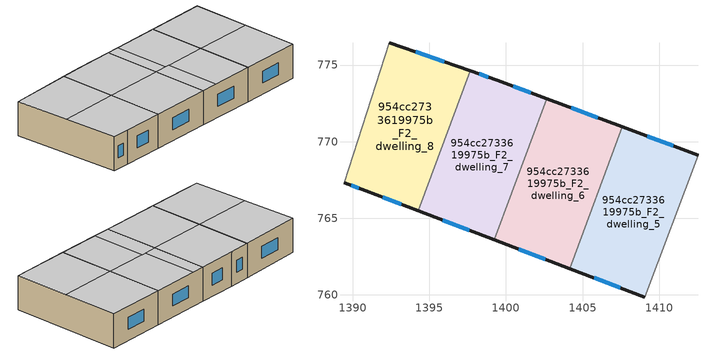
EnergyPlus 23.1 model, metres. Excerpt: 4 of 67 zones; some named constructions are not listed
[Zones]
954cc2733619975b_F2_dwelling_5
 floor to 954cc2733619975b_F1_dwelling_5 (EU_floor_Construction): 1412.54,769.12 1409.07,759.84 1404.15,761.72 1407.6,770.96 z6
 wall outside (EU_wall_Construction): 1412.54,769.12 1407.6,770.96 / 1404.15,761.72 1409.07,759.84 z6:9
 wall to 954cc2733619975b_F2_dwelling_6 (EU_wall_Construction): 1407.6,770.96 1404.15,761.72 z6:9
 wall to 954cc2733619975b_F2_dwelling_4 (EU_wall_Construction): 1409.07,759.84 1412.54,769.12 z6:9
 window (EU_Window_Construction): 1410.93,769.72 1409.21,770.36 / 1405.75,761.11 1407.47,760.45 z6.98:8.02
 ceiling to 954cc2733619975b_F3_dwelling_2 (EU_floor_Construction): 1410.8,764.48 1412.53,769.12 1407.6,770.96 1405.87,766.32 z9
 ceiling adiabatic (EU_roof_Construction): 1409.07,759.84 1410.8,764.48 1405.87,766.32 1404.15,761.72 z9
954cc2733619975b_F2_dwelling_6
 floor to 954cc2733619975b_F1_dwelling_6 (EU_floor_Construction): 1407.6,770.96 1404.15,761.72 1399.22,763.6 1402.66,772.81 z6
 wall outside (EU_wall_Construction): 1407.6,770.96 1402.66,772.81 / 1399.22,763.6 1404.15,761.72 z6:9
 wall to 954cc2733619975b_F2_dwelling_7 (EU_wall_Construction): 1402.66,772.81 1399.22,763.6 z6:9
 window (EU_Window_Construction): 1406,771.56 1404.27,772.21 / 1400.82,762.99 1402.55,762.33 z6.98:8.02
 ceiling to 954cc2733619975b_F3_dwelling_7 (EU_floor_Construction): 1400.63,763.06 1402.33,767.64 1400.92,768.16 1399.22,763.6 z9
 ceiling to 954cc2733619975b_F3_dwelling_2 (EU_floor_Construction): 1405.87,766.32 1407.6,770.96 1403.73,772.41 1401.99,767.77 1402.33,767.64 z9
 ceiling to 954cc2733619975b_F3_dwelling_3 (EU_floor_Construction): 1401.99,767.77 1403.73,772.41 1402.66,772.81 1400.92,768.16 z9
 ceiling to 954cc2733619975b_F3_dwelling_6 (EU_floor_Construction): 1404.15,761.72 1405.87,766.32 1402.33,767.64 1400.63,763.06 z9
954cc2733619975b_F2_dwelling_7
 floor to 954cc2733619975b_F1_dwelling_7 (EU_floor_Construction): 1402.66,772.81 1399.22,763.6 1394.26,765.49 1397.67,774.62 1399.43,774.02 z6
 wall outside (EU_wall_Construction): 1402.66,772.81 1399.43,774.02 1397.67,774.62 / 1394.26,765.49 1399.22,763.6 z6:9
 wall to 954cc2733619975b_F2_dwelling_8 (EU_wall_Construction): 1397.67,774.62 1394.26,765.49 z6:9
 window (EU_Window_Construction): 1398.86,774.21 1398.24,774.43 / 1401.61,773.2 1400.48,773.62 / 1395.87,764.87 1397.61,764.21 z6.98:8.02
 ceiling to 954cc2733619975b_F3_dwelling_3 (EU_floor_Construction): 1400.92,768.16 1402.66,772.81 1399.43,774.02 1397.67,774.62 1395.95,770.02 z9
 ceiling to 954cc2733619975b_F3_dwelling_7 (EU_floor_Construction): 1399.22,763.6 1400.92,768.16 1395.95,770.02 1394.26,765.49 z9
954cc2733619975b_F2_dwelling_8
 floor to 954cc2733619975b_F1_dwelling_8 (EU_floor_Construction): 1397.67,774.62 1394.26,765.49 1390.86,766.79 1389.43,767.33 1392.4,776.46 z6
 wall outside (EU_wall_Construction): 1397.67,774.62 1392.4,776.46 / 1389.43,767.33 1390.86,766.79 1394.26,765.49 z6:9
 wall adiabatic (EU_wall_Construction): 1392.4,776.46 1389.43,767.33 z6:9
 window (EU_Window_Construction): 1395.96,775.22 1394.11,775.86 / 1391.96,766.36 1393.15,765.91 / 1389.89,767.15 1390.39,766.96 z6.98:8.02
 ceiling to 954cc2733619975b_F3_dwelling_3 (EU_floor_Construction): 1395.95,770.02 1397.67,774.62 1392.4,776.46 1390.91,771.9 z9
 ceiling to 954cc2733619975b_F3_dwelling_7 (EU_floor_Construction): 1394.26,765.49 1395.95,770.02 1390.91,771.9 1389.43,767.33 1390.86,766.79 z9
[SCHEDULE:FILE] Column Number=1; Rows to Skip at Top=0; Number of Hours of Data=8760; Column Separator=Comma; Interpolate to Timestep=No; Minutes per Item=60; Adjust Schedule for Daylight Savings=Yes
Name | File
EU_Step8_GainSchedule_954cc2733619975b_F2_dwelling_6_f000 | ../../schedules/954cc2733619975b/954cc2733619975b_F2_dwelling_6_f000_gain.csv
EU_Step8_GainSchedule_954cc2733619975b_F2_dwelling_7_f000 | ../../schedules/954cc2733619975b/954cc2733619975b_F2_dwelling_7_f000_gain.csv
EU_Step8_GainSchedule_954cc2733619975b_F2_dwelling_8_f000 | ../../schedules/954cc2733619975b/954cc2733619975b_F2_dwelling_8_f000_gain.csv
EU_Step8_GainSchedule_954cc2733619975b_F3_dwelling_0_f000 | ../../schedules/954cc2733619975b/954cc2733619975b_F3_dwelling_0_f000_gain.csv
EU_Step8_GainSchedule_954cc2733619975b_F3_dwelling_1_f000 | ../../schedules/954cc2733619975b/954cc2733619975b_F3_dwelling_1_f000_gain.csv
EU_Step8_GainSchedule_954cc2733619975b_F3_dwelling_2_f000 | ../../schedules/954cc2733619975b/954cc2733619975b_F3_dwelling_2_f000_gain.csv
EU_Step8_GainSchedule_954cc2733619975b_F3_dwelling_3_f000 | ../../schedules/954cc2733619975b/954cc2733619975b_F3_dwelling_3_f000_gain.csv
EU_Step8_GainSchedule_954cc2733619975b_F3_dwelling_4_f000 | ../../schedules/954cc2733619975b/954cc2733619975b_F3_dwelling_4_f000_gain.csv
EU_Step8_GainSchedule_954cc2733619975b_F3_dwelling_5_f000 | ../../schedules/954cc2733619975b/954cc2733619975b_F3_dwelling_5_f000_gain.csv
EU_Step8_GainSchedule_954cc2733619975b_F3_dwelling_6_f000 | ../../schedules/954cc2733619975b/954cc2733619975b_F3_dwelling_6_f000_gain.csv
EU_Step8_GainSchedule_954cc2733619975b_F3_dwelling_7_f000 | ../../schedules/954cc2733619975b/954cc2733619975b_F3_dwelling_7_f000_gain.csv
